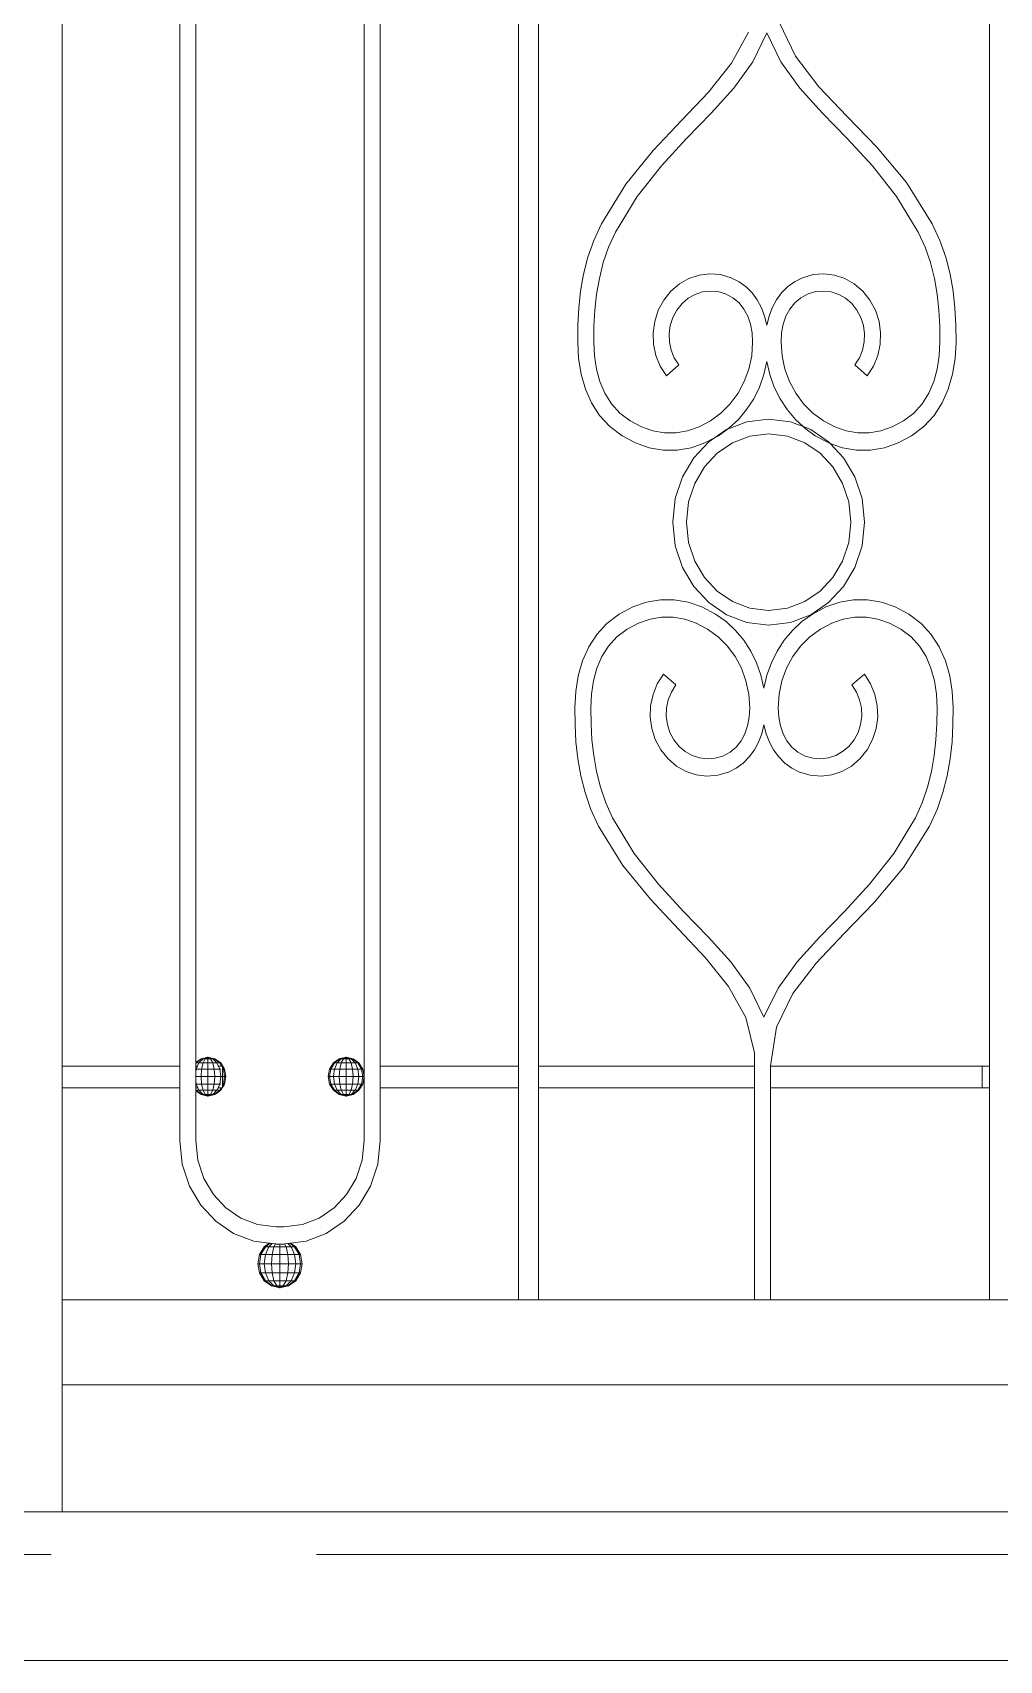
# Model space of a CAD drawing. Header units: millimetres. Extents: x 1832547 to 2001569, y -558009 to -417808.
# Drawn here: x 1947988 to 1948444, y -527394 to -526626 of the extents above; entities that cross this region are included whole.
import ezdxf

# ---------------------------------------------------------------- set-up
doc = ezdxf.new("R2010")
doc.units = ezdxf.units.MM
doc.header["$MEASUREMENT"] = 0
doc.linetypes.add('CENTER', pattern=[2, 1.25, -0.25, 0.25, -0.25])
for name, color, linetype, lineweight in [('CA.manh 08', 8, 'CONTINUOUS', 9), ('CA.thay 145', 145, 'CONTINUOUS', 18), ('CA.tim 67', 67, 'CENTER', 9), ('CA_manh 08', 8, 'CONTINUOUS', 9)]:
    doc.layers.add(name, color=color, linetype=linetype, lineweight=lineweight)

# ---------------------------------------------------------------- blocks, each defined once
blk = doc.blocks.new('EG535')
at = {"layer": 'CA_manh 08'}
for p, q in [((1947512.28, -527113.43), (1947512.28, -526601.15)), ((1947567.7, -526601.15), (1947567.7, -527113.43)), ((1947575.27, -527111.66), (1947575.27, -526601.77)), ((1947654.72, -526602.13), (1947654.72, -527118.32)), ((1947662.28, -527113.43), (1947662.28, -526601.15)), ((1947727.45, -526601.15), (1947727.45, -527113.43)), ((1947736.91, -527113.43), (1947736.91, -526601.15)), ((1947949.52, -526601.15), (1947949.52, -527113.43)), ((1947850.52, -526621.46), (1947858.11, -526637.25)), ((1947827.9, -526640.56), (1947835.96, -526625.94)), ((1947844.57, -526626.17), (1947837.95, -526639.88)), ((1947851.19, -526639.88), (1947844.57, -526626.17)), ((1947817.02, -526654.11), (1947827.9, -526640.56)), ((1947837.95, -526639.88), (1947828.96, -526652.28)), ((1947860.19, -526652.28), (1947851.19, -526639.88)), ((1947858.11, -526637.25), (1947869.16, -526651.6)), ((1947828.96, -526652.28), (1947818.3, -526664.09)), ((1947870.85, -526664.09), (1947860.19, -526652.28)), ((1947869.16, -526651.6), (1947882.41, -526665.58)), ((1947804.38, -526667.51), (1947817.02, -526654.11)), ((1947791.04, -526681.7), (1947804.38, -526667.51)), ((1947818.3, -526664.09), (1947806.68, -526676.04)), ((1947882.46, -526676.04), (1947870.85, -526664.09)), ((1947882.41, -526665.58), (1947896.57, -526680.28)), ((1947778.09, -526697.61), (1947791.04, -526681.7)), ((1947806.68, -526676.04), (1947794.82, -526688.88)), ((1947894.32, -526688.88), (1947882.46, -526676.04)), ((1947896.57, -526680.28), (1947910.38, -526696.78)), ((1947794.82, -526688.88), (1947783.42, -526703.33)), ((1947905.72, -526703.33), (1947894.32, -526688.88)), ((1947766.59, -526716.16), (1947778.09, -526697.61)), ((1947910.38, -526696.78), (1947922.56, -526716.16)), ((1947783.42, -526703.33), (1947773.2, -526720.12)), ((1947915.95, -526720.12), (1947905.72, -526703.33)), ((1947762.96, -526724.08), (1947766.59, -526716.16)), ((1947773.2, -526720.12), (1947769.96, -526727.24)), ((1947919.18, -526727.24), (1947915.95, -526720.12)), ((1947922.56, -526716.16), (1947926.18, -526724.08)), ((1947760.18, -526732.03), (1947762.96, -526724.08)), ((1947769.96, -526727.24), (1947767.46, -526734.53)), ((1947921.69, -526734.53), (1947919.18, -526727.24)), ((1947926.18, -526724.08), (1947928.96, -526732.03)), ((1947758.15, -526739.99), (1947760.18, -526732.03)), ((1947767.46, -526734.53), (1947765.59, -526741.95)), ((1947923.55, -526741.95), (1947921.69, -526734.53)), ((1947928.96, -526732.03), (1947931, -526739.99)), ((1947756.75, -526747.97), (1947758.15, -526739.99)), ((1947765.59, -526741.95), (1947764.29, -526749.45)), ((1947803.35, -526744.52), (1947807.82, -526742.01)), ((1947807.82, -526742.01), (1947812.63, -526740.42)), ((1947812.63, -526740.42), (1947817.64, -526739.8)), ((1947817.64, -526739.8), (1947822.74, -526740.19)), ((1947822.74, -526740.19), (1947827.78, -526741.64)), ((1947827.78, -526741.64), (1947831.5, -526743.51)), ((1947831.5, -526743.51), (1947834.79, -526745.92)), ((1947854.35, -526745.92), (1947857.64, -526743.51)), ((1947857.64, -526743.51), (1947861.37, -526741.64)), ((1947861.37, -526741.64), (1947866.41, -526740.19)), ((1947866.41, -526740.19), (1947871.5, -526739.8)), ((1947871.5, -526739.8), (1947876.51, -526740.42)), ((1947876.51, -526740.42), (1947881.32, -526742.01)), ((1947881.32, -526742.01), (1947885.79, -526744.52)), ((1947924.86, -526749.45), (1947923.55, -526741.95)), ((1947931, -526739.99), (1947932.39, -526747.97)), ((1947755.89, -526755.96), (1947756.75, -526747.97)), ((1947764.29, -526749.45), (1947763.46, -526756.98)), ((1947795.94, -526752.16), (1947799.35, -526747.92)), ((1947799.35, -526747.92), (1947803.35, -526744.52)), ((1947807.47, -526751.33), (1947804.58, -526753.8)), ((1947810.7, -526749.51), (1947807.47, -526751.33)), ((1947814.17, -526748.36), (1947810.7, -526749.51)), ((1947817.79, -526747.92), (1947814.17, -526748.36)), ((1947821.48, -526748.21), (1947817.79, -526747.92)), ((1947825.13, -526749.26), (1947821.48, -526748.21)), ((1947828.56, -526751.07), (1947825.13, -526749.26)), ((1947831.44, -526753.48), (1947828.56, -526751.07)), ((1947834.79, -526745.92), (1947837.63, -526748.82)), ((1947837.63, -526748.82), (1947840.04, -526752.13)), ((1947849.11, -526752.12), (1947851.51, -526748.82)), ((1947851.51, -526748.82), (1947854.35, -526745.92)), ((1947860.58, -526751.07), (1947857.7, -526753.48)), ((1947864.01, -526749.26), (1947860.58, -526751.07)), ((1947867.67, -526748.21), (1947864.01, -526749.26)), ((1947871.35, -526747.92), (1947867.67, -526748.21)), ((1947874.97, -526748.36), (1947871.35, -526747.92)), ((1947878.44, -526749.51), (1947874.97, -526748.36)), ((1947881.67, -526751.33), (1947878.44, -526749.51)), ((1947884.57, -526753.8), (1947881.67, -526751.33)), ((1947885.79, -526744.52), (1947889.79, -526747.92)), ((1947889.79, -526747.92), (1947893.2, -526752.16)), ((1947925.68, -526756.98), (1947924.86, -526749.45)), ((1947932.39, -526747.97), (1947933.25, -526755.96)), ((1947755.47, -526763.96), (1947755.89, -526755.96)), ((1947763.46, -526756.98), (1947763.04, -526764.49)), ((1947791.67, -526762.21), (1947793.34, -526757.02)), ((1947793.34, -526757.02), (1947795.94, -526752.16)), ((1947802.11, -526756.87), (1947800.22, -526760.39)), ((1947804.58, -526753.8), (1947802.11, -526756.87)), ((1947833.78, -526756.41), (1947831.44, -526753.48)), ((1947835.58, -526759.8), (1947833.78, -526756.41)), ((1947840.04, -526752.13), (1947841.99, -526755.79)), ((1947841.99, -526755.79), (1947843.5, -526759.76)), ((1947843.5, -526759.76), (1947844.57, -526763.96)), ((1947844.57, -526763.96), (1947845.64, -526759.76)), ((1947845.64, -526759.76), (1947847.15, -526755.79)), ((1947847.15, -526755.79), (1947849.11, -526752.12)), ((1947855.37, -526756.41), (1947853.56, -526759.8)), ((1947857.7, -526753.48), (1947855.37, -526756.41)), ((1947887.03, -526756.87), (1947884.57, -526753.8)), ((1947888.92, -526760.39), (1947887.03, -526756.87)), ((1947893.2, -526752.16), (1947895.8, -526757.02)), ((1947895.8, -526757.02), (1947897.47, -526762.21)), ((1947926.1, -526764.49), (1947925.68, -526756.98)), ((1947933.25, -526755.96), (1947933.67, -526763.96)), ((1947755.37, -526771.98), (1947755.47, -526763.96)), ((1947763.04, -526764.49), (1947762.94, -526771.92)), ((1947790.94, -526767.57), (1947791.67, -526762.21)), ((1947799.02, -526764.15), (1947798.5, -526768.03)), ((1947800.22, -526760.39), (1947799.02, -526764.15)), ((1947836.85, -526763.58), (1947835.58, -526759.8)), ((1947837.61, -526767.66), (1947836.85, -526763.58)), ((1947852.29, -526763.58), (1947851.53, -526767.66)), ((1947853.56, -526759.8), (1947852.29, -526763.58)), ((1947890.12, -526764.15), (1947888.92, -526760.39)), ((1947890.64, -526768.03), (1947890.12, -526764.15)), ((1947897.47, -526762.21), (1947898.2, -526767.57)), ((1947926.2, -526771.92), (1947926.1, -526764.49)), ((1947933.67, -526763.96), (1947933.77, -526771.98)), ((1947755.78, -526779.69), (1947755.37, -526771.98)), ((1947762.94, -526771.92), (1947763.26, -526778.43)), ((1947791.13, -526772.97), (1947790.94, -526767.57)), ((1947792.24, -526778.25), (1947791.13, -526772.97)), ((1947798.5, -526768.03), (1947798.64, -526771.94)), ((1947798.64, -526771.94), (1947799.46, -526775.77)), ((1947837.42, -526778.47), (1947837.87, -526771.99)), ((1947837.87, -526771.99), (1947837.61, -526767.66)), ((1947851.53, -526767.66), (1947851.27, -526771.99)), ((1947851.27, -526771.99), (1947851.72, -526778.47)), ((1947889.68, -526775.77), (1947890.5, -526771.94)), ((1947890.5, -526771.94), (1947890.64, -526768.03)), ((1947898.01, -526772.97), (1947896.9, -526778.25)), ((1947898.2, -526767.57), (1947898.01, -526772.97)), ((1947925.88, -526778.43), (1947926.2, -526771.92)), ((1947933.77, -526771.98), (1947933.36, -526779.69)), ((1947756.98, -526787.13), (1947755.78, -526779.69)), ((1947763.26, -526778.43), (1947764.2, -526784.69)), ((1947794.27, -526783.29), (1947792.24, -526778.25)), ((1947803.06, -526782.77), (1947797.21, -526787.92)), ((1947799.46, -526775.77), (1947800.93, -526779.41)), ((1947800.93, -526779.41), (1947803.06, -526782.77)), ((1947836.09, -526784.72), (1947837.42, -526778.47)), ((1947844.57, -526781.22), (1947843.16, -526787.34)), ((1947845.98, -526787.34), (1947844.57, -526781.22)), ((1947851.72, -526778.47), (1947853.06, -526784.72)), ((1947886.08, -526782.77), (1947888.21, -526779.41)), ((1947891.93, -526787.92), (1947886.08, -526782.77)), ((1947888.21, -526779.41), (1947889.68, -526775.77)), ((1947896.9, -526778.25), (1947894.87, -526783.29)), ((1947924.94, -526784.69), (1947925.88, -526778.43)), ((1947933.36, -526779.69), (1947932.16, -526787.13)), ((1947759.01, -526794.17), (1947756.98, -526787.13)), ((1947764.2, -526784.69), (1947765.82, -526790.62)), ((1947797.21, -526787.92), (1947794.27, -526783.29)), ((1947833.92, -526790.64), (1947836.09, -526784.72)), ((1947843.16, -526787.34), (1947841.08, -526793.2)), ((1947848.06, -526793.2), (1947845.98, -526787.34)), ((1947853.06, -526784.72), (1947855.22, -526790.64)), ((1947894.87, -526783.29), (1947891.93, -526787.92)), ((1947923.33, -526790.62), (1947924.94, -526784.69)), ((1947932.16, -526787.13), (1947930.13, -526794.17)), ((1947761.91, -526800.71), (1947759.01, -526794.17)), ((1947765.82, -526790.62), (1947768.16, -526796.13)), ((1947768.16, -526796.13), (1947771.28, -526801.11)), ((1947827.29, -526801.11), (1947830.97, -526796.13)), ((1947830.97, -526796.13), (1947833.92, -526790.64)), ((1947841.08, -526793.2), (1947838.36, -526798.72)), ((1947850.78, -526798.72), (1947848.06, -526793.2)), ((1947855.22, -526790.64), (1947858.17, -526796.13)), ((1947858.17, -526796.13), (1947861.85, -526801.11)), ((1947917.86, -526801.11), (1947920.98, -526796.13)), ((1947920.98, -526796.13), (1947923.33, -526790.62)), ((1947930.13, -526794.17), (1947927.23, -526800.71)), ((1947765.73, -526806.63), (1947761.91, -526800.71)), ((1947771.28, -526801.11), (1947775.24, -526805.49)), ((1947775.24, -526805.49), (1947780.08, -526809.16)), ((1947817.92, -526809.16), (1947822.93, -526805.49)), ((1947822.93, -526805.49), (1947827.29, -526801.11)), ((1947835.03, -526803.84), (1947831.13, -526808.51)), ((1947838.36, -526798.72), (1947835.03, -526803.84)), ((1947854.11, -526803.84), (1947850.78, -526798.72)), ((1947858.01, -526808.51), (1947854.11, -526803.84)), ((1947861.85, -526801.11), (1947866.22, -526805.49)), ((1947866.22, -526805.49), (1947871.22, -526809.16)), ((1947909.06, -526809.16), (1947913.91, -526805.49)), ((1947913.91, -526805.49), (1947917.86, -526801.11)), ((1947927.23, -526800.71), (1947923.41, -526806.63)), ((1947770.51, -526811.83), (1947765.73, -526806.63)), ((1947776.29, -526816.2), (1947770.51, -526811.83)), ((1947780.08, -526809.16), (1947785.42, -526811.98)), ((1947785.42, -526811.98), (1947790.83, -526813.86)), ((1947807.18, -526813.86), (1947812.58, -526811.98)), ((1947812.58, -526811.98), (1947817.92, -526809.16)), ((1947819.82, -526817.19), (1947825.55, -526813.28)), ((1947826.08, -526813.07), (1947821.71, -526816.2)), ((1947825.55, -526813.28), (1947826.08, -526813.07)), ((1947835.06, -526809.62), (1947826.08, -526813.07)), ((1947826.08, -526813.07), (1947826.68, -526812.65)), ((1947831.13, -526808.51), (1947826.68, -526812.65)), ((1947835.06, -526809.62), (1947845.42, -526808.34)), ((1947845.42, -526808.34), (1947855.78, -526809.62)), ((1947861.63, -526811.87), (1947855.78, -526809.62)), ((1947858.01, -526808.51), (1947861.63, -526811.87)), ((1947862.47, -526812.65), (1947861.63, -526811.87)), ((1947861.63, -526811.87), (1947865.3, -526813.28)), ((1947867.43, -526816.2), (1947862.47, -526812.65)), ((1947865.3, -526813.28), (1947873.69, -526819.01)), ((1947871.22, -526809.16), (1947876.56, -526811.98)), ((1947876.56, -526811.98), (1947881.96, -526813.86)), ((1947903.72, -526811.98), (1947898.31, -526813.86)), ((1947903.72, -526811.98), (1947909.06, -526809.16)), ((1947918.63, -526811.83), (1947912.85, -526816.2)), ((1947923.41, -526806.63), (1947918.63, -526811.83)), ((1947776.29, -526816.2), (1947782.66, -526819.55)), ((1947789.15, -526821.78), (1947782.66, -526819.55)), ((1947790.83, -526813.86), (1947796.28, -526814.8)), ((1947796.28, -526814.8), (1947801.74, -526814.8)), ((1947801.74, -526814.8), (1947807.18, -526813.86)), ((1947815.34, -526819.55), (1947808.85, -526821.78)), ((1947810.15, -526826.54), (1947817.15, -526819.01)), ((1947815.34, -526819.55), (1947819.82, -526817.19)), ((1947819.82, -526817.19), (1947817.15, -526819.01)), ((1947821.71, -526816.2), (1947819.82, -526817.19)), ((1947828.38, -526819.49), (1947821.18, -526824.41)), ((1947836.54, -526816.36), (1947828.38, -526819.49)), ((1947845.42, -526815.26), (1947836.54, -526816.36)), ((1947854.31, -526816.36), (1947845.42, -526815.26)), ((1947862.47, -526819.49), (1947854.31, -526816.36)), ((1947869.67, -526824.41), (1947862.47, -526819.49)), ((1947873.81, -526819.55), (1947867.43, -526816.2)), ((1947873.69, -526819.01), (1947874.37, -526819.74)), ((1947874.37, -526819.74), (1947873.81, -526819.55)), ((1947874.37, -526819.74), (1947880.29, -526821.78)), ((1947880.7, -526826.54), (1947874.37, -526819.74)), ((1947881.96, -526813.86), (1947887.41, -526814.8)), ((1947887.41, -526814.8), (1947892.86, -526814.8)), ((1947892.86, -526814.8), (1947898.31, -526813.86)), ((1947906.48, -526819.55), (1947899.99, -526821.78)), ((1947912.85, -526816.2), (1947906.48, -526819.55)), ((1947795.71, -526822.9), (1947789.15, -526821.78)), ((1947795.71, -526822.9), (1947802.29, -526822.9)), ((1947802.29, -526822.9), (1947808.85, -526821.78)), ((1947804.81, -526835.56), (1947810.15, -526826.54)), ((1947821.18, -526824.41), (1947815.17, -526830.86)), ((1947875.67, -526830.86), (1947869.67, -526824.41)), ((1947886.85, -526822.9), (1947880.29, -526821.78)), ((1947880.7, -526826.54), (1947886.04, -526835.56)), ((1947893.43, -526822.9), (1947886.85, -526822.9)), ((1947899.99, -526821.78), (1947893.43, -526822.9)), ((1947801.4, -526845.78), (1947804.81, -526835.56)), ((1947815.17, -526830.86), (1947810.59, -526838.6)), ((1947880.25, -526838.6), (1947875.67, -526830.86)), ((1947886.04, -526835.56), (1947889.44, -526845.78)), ((1947810.59, -526838.6), (1947807.68, -526847.36)), ((1947883.17, -526847.36), (1947880.25, -526838.6)), ((1947800.21, -526856.91), (1947801.4, -526845.78)), ((1947807.68, -526847.36), (1947806.65, -526856.91)), ((1947884.2, -526856.91), (1947883.17, -526847.36)), ((1947889.44, -526845.78), (1947890.64, -526856.91)), ((1947801.4, -526868.03), (1947800.21, -526856.91)), ((1947806.65, -526856.91), (1947807.68, -526866.45)), ((1947883.17, -526866.45), (1947884.2, -526856.91)), ((1947890.64, -526856.91), (1947889.44, -526868.03)), ((1947807.68, -526866.45), (1947810.59, -526875.21)), ((1947880.25, -526875.21), (1947883.17, -526866.45)), ((1947804.81, -526878.25), (1947801.4, -526868.03)), ((1947889.44, -526868.03), (1947886.04, -526878.25)), ((1947810.15, -526887.27), (1947804.81, -526878.25)), ((1947810.59, -526875.21), (1947815.17, -526882.95)), ((1947875.67, -526882.95), (1947880.25, -526875.21)), ((1947886.04, -526878.25), (1947880.7, -526887.27)), ((1947817.15, -526894.8), (1947810.15, -526887.27)), ((1947815.17, -526882.95), (1947821.18, -526889.4)), ((1947821.18, -526889.4), (1947828.38, -526894.32)), ((1947862.47, -526894.32), (1947869.67, -526889.4)), ((1947869.67, -526889.4), (1947875.67, -526882.95)), ((1947880.7, -526887.27), (1947873.69, -526894.8)), ((1947774.94, -526900.24), (1947781.31, -526896.89)), ((1947787.8, -526894.65), (1947781.31, -526896.89)), ((1947794.36, -526893.54), (1947787.8, -526894.65)), ((1947800.94, -526893.54), (1947794.36, -526893.54)), ((1947807.49, -526894.65), (1947800.94, -526893.54)), ((1947813.98, -526896.89), (1947807.49, -526894.65)), ((1947820.35, -526900.24), (1947813.98, -526896.89)), ((1947825.55, -526900.53), (1947817.15, -526894.8)), ((1947828.38, -526894.32), (1947836.54, -526897.45)), ((1947836.54, -526897.45), (1947845.42, -526898.55)), ((1947845.42, -526898.55), (1947854.31, -526897.45)), ((1947854.31, -526897.45), (1947862.47, -526894.32)), ((1947873.69, -526894.8), (1947865.3, -526900.53)), ((1947872.45, -526896.89), (1947866.08, -526900.24)), ((1947878.94, -526894.65), (1947872.45, -526896.89)), ((1947885.5, -526893.54), (1947878.94, -526894.65)), ((1947892.08, -526893.54), (1947885.5, -526893.54)), ((1947898.63, -526894.65), (1947892.08, -526893.54)), ((1947905.12, -526896.89), (1947898.63, -526894.65)), ((1947911.49, -526900.24), (1947905.12, -526896.89)), ((1947769.16, -526904.6), (1947764.38, -526909.8)), ((1947774.94, -526900.24), (1947769.16, -526904.6)), ((1947778.72, -526907.28), (1947784.07, -526904.45)), ((1947784.07, -526904.45), (1947789.48, -526902.57)), ((1947789.48, -526902.57), (1947794.92, -526901.63)), ((1947794.92, -526901.63), (1947800.38, -526901.64)), ((1947800.38, -526901.64), (1947805.82, -526902.58)), ((1947805.82, -526902.58), (1947811.23, -526904.46)), ((1947811.23, -526904.46), (1947816.57, -526907.28)), ((1947825.32, -526903.79), (1947820.35, -526900.24)), ((1947829.77, -526907.93), (1947825.32, -526903.79)), ((1947835.06, -526904.19), (1947825.55, -526900.53)), ((1947845.42, -526905.47), (1947835.06, -526904.19)), ((1947855.78, -526904.19), (1947845.42, -526905.47)), ((1947865.3, -526900.53), (1947855.78, -526904.19)), ((1947861.11, -526903.79), (1947856.66, -526907.93)), ((1947866.08, -526900.24), (1947861.11, -526903.79)), ((1947869.86, -526907.28), (1947875.2, -526904.46)), ((1947875.2, -526904.46), (1947880.61, -526902.58)), ((1947880.61, -526902.58), (1947886.05, -526901.64)), ((1947886.05, -526901.64), (1947891.51, -526901.63)), ((1947891.51, -526901.63), (1947896.96, -526902.57)), ((1947902.36, -526904.45), (1947896.96, -526902.57)), ((1947902.36, -526904.45), (1947907.71, -526907.28)), ((1947917.28, -526904.6), (1947911.49, -526900.24)), ((1947922.06, -526909.8), (1947917.28, -526904.6)), ((1947764.38, -526909.8), (1947760.56, -526915.73)), ((1947769.92, -526915.32), (1947773.88, -526910.95)), ((1947773.88, -526910.95), (1947778.72, -526907.28)), ((1947816.57, -526907.28), (1947821.57, -526910.95)), ((1947821.57, -526910.95), (1947825.94, -526915.32)), ((1947833.68, -526912.59), (1947829.77, -526907.93)), ((1947837.01, -526917.72), (1947833.68, -526912.59)), ((1947852.75, -526912.59), (1947849.43, -526917.72)), ((1947856.66, -526907.93), (1947852.75, -526912.59)), ((1947860.49, -526915.32), (1947864.86, -526910.95)), ((1947864.86, -526910.95), (1947869.86, -526907.28)), ((1947907.71, -526907.28), (1947912.55, -526910.95)), ((1947912.55, -526910.95), (1947916.51, -526915.32)), ((1947925.87, -526915.73), (1947922.06, -526909.8)), ((1947760.56, -526915.73), (1947757.66, -526922.27)), ((1947764.46, -526925.81), (1947766.8, -526920.31)), ((1947766.8, -526920.31), (1947769.92, -526915.32)), ((1947825.94, -526915.32), (1947829.62, -526920.3)), ((1947829.62, -526920.3), (1947832.57, -526925.8)), ((1947839.73, -526923.24), (1947837.01, -526917.72)), ((1947849.43, -526917.72), (1947846.71, -526923.24)), ((1947853.87, -526925.8), (1947856.81, -526920.3)), ((1947856.81, -526920.3), (1947860.49, -526915.32)), ((1947916.51, -526915.32), (1947919.63, -526920.31)), ((1947919.63, -526920.31), (1947921.97, -526925.81)), ((1947928.78, -526922.27), (1947925.87, -526915.73)), ((1947757.66, -526922.27), (1947755.63, -526929.31)), ((1947762.85, -526931.74), (1947764.46, -526925.81)), ((1947795.86, -526928.52), (1947792.92, -526933.15)), ((1947801.71, -526933.67), (1947795.86, -526928.52)), ((1947832.57, -526925.8), (1947834.73, -526931.72)), ((1947841.81, -526929.09), (1947839.73, -526923.24)), ((1947846.71, -526923.24), (1947844.63, -526929.09)), ((1947851.7, -526931.72), (1947853.87, -526925.8)), ((1947890.58, -526928.52), (1947884.72, -526933.67)), ((1947893.51, -526933.15), (1947890.58, -526928.52)), ((1947921.97, -526925.81), (1947923.59, -526931.74)), ((1947930.8, -526929.31), (1947928.78, -526922.27)), ((1947755.63, -526929.31), (1947754.43, -526936.74)), ((1947761.91, -526938.01), (1947762.85, -526931.74)), ((1947792.92, -526933.15), (1947790.89, -526938.18)), ((1947799.58, -526937.02), (1947801.71, -526933.67)), ((1947834.73, -526931.72), (1947836.06, -526937.96)), ((1947843.22, -526935.21), (1947841.81, -526929.09)), ((1947844.63, -526929.09), (1947843.22, -526935.21)), ((1947850.37, -526937.96), (1947851.7, -526931.72)), ((1947884.72, -526933.67), (1947886.85, -526937.02)), ((1947895.54, -526938.18), (1947893.51, -526933.15)), ((1947923.59, -526931.74), (1947924.53, -526938.01)), ((1947932, -526936.74), (1947930.8, -526929.31)), ((1947754.43, -526936.74), (1947754.02, -526944.46)), ((1947761.59, -526944.52), (1947761.91, -526938.01)), ((1947789.78, -526943.47), (1947789.59, -526948.87)), ((1947790.89, -526938.18), (1947789.78, -526943.47)), ((1947797.29, -526944.49), (1947798.1, -526940.67)), ((1947798.1, -526940.67), (1947799.58, -526937.02)), ((1947836.06, -526937.96), (1947836.51, -526944.45)), ((1947849.92, -526944.45), (1947850.37, -526937.96)), ((1947886.85, -526937.02), (1947888.33, -526940.67)), ((1947888.33, -526940.67), (1947889.14, -526944.49)), ((1947896.65, -526943.47), (1947895.54, -526938.18)), ((1947896.85, -526948.87), (1947896.65, -526943.47)), ((1947924.53, -526938.01), (1947924.85, -526944.52)), ((1947932.41, -526944.46), (1947932, -526936.74)), ((1947754.02, -526944.46), (1947754.12, -526952.47)), ((1947761.69, -526951.95), (1947761.59, -526944.52)), ((1947789.59, -526948.87), (1947790.32, -526954.23)), ((1947797.14, -526948.4), (1947797.29, -526944.49)), ((1947797.67, -526952.29), (1947797.14, -526948.4)), ((1947836.26, -526948.77), (1947835.5, -526952.86)), ((1947836.51, -526944.45), (1947836.26, -526948.77)), ((1947850.17, -526948.77), (1947849.92, -526944.45)), ((1947850.93, -526952.86), (1947850.17, -526948.77)), ((1947889.29, -526948.4), (1947888.76, -526952.29)), ((1947889.14, -526944.49), (1947889.29, -526948.4)), ((1947896.11, -526954.23), (1947896.85, -526948.87)), ((1947924.85, -526944.52), (1947924.74, -526951.95)), ((1947932.32, -526952.47), (1947932.41, -526944.46)), ((1947754.12, -526952.47), (1947754.54, -526960.48)), ((1947762.11, -526959.46), (1947761.69, -526951.95)), ((1947790.32, -526954.23), (1947791.98, -526959.41)), ((1947798.87, -526956.04), (1947797.67, -526952.29)), ((1947800.76, -526959.57), (1947798.87, -526956.04)), ((1947834.22, -526956.63), (1947832.42, -526960.03)), ((1947835.5, -526952.86), (1947834.22, -526956.63)), ((1947840.64, -526960.64), (1947842.15, -526956.68)), ((1947842.15, -526956.68), (1947843.22, -526952.48)), ((1947843.22, -526952.48), (1947844.28, -526956.68)), ((1947844.28, -526956.68), (1947845.79, -526960.64)), ((1947852.21, -526956.63), (1947850.93, -526952.86)), ((1947854.01, -526960.03), (1947852.21, -526956.63)), ((1947887.56, -526956.04), (1947885.68, -526959.57)), ((1947888.76, -526952.29), (1947887.56, -526956.04)), ((1947894.45, -526959.41), (1947896.11, -526954.23)), ((1947924.74, -526951.95), (1947924.32, -526959.46)), ((1947931.89, -526960.48), (1947932.32, -526952.47)), ((1947754.54, -526960.48), (1947755.4, -526968.47)), ((1947762.93, -526966.98), (1947762.11, -526959.46)), ((1947764.23, -526974.48), (1947762.93, -526966.98)), ((1947791.98, -526959.41), (1947794.58, -526964.27)), ((1947794.58, -526964.27), (1947797.99, -526968.51)), ((1947803.22, -526962.64), (1947800.76, -526959.57)), ((1947806.11, -526965.1), (1947803.22, -526962.64)), ((1947809.34, -526966.92), (1947806.11, -526965.1)), ((1947812.81, -526968.07), (1947809.34, -526966.92)), ((1947827.21, -526965.37), (1947823.78, -526967.18)), ((1947830.09, -526962.96), (1947827.21, -526965.37)), ((1947832.42, -526960.03), (1947830.09, -526962.96)), ((1947836.28, -526967.62), (1947838.68, -526964.31)), ((1947838.68, -526964.31), (1947840.64, -526960.64)), ((1947845.79, -526960.64), (1947847.75, -526964.31)), ((1947847.75, -526964.31), (1947850.15, -526967.62)), ((1947856.35, -526962.96), (1947854.01, -526960.03)), ((1947859.22, -526965.37), (1947856.35, -526962.96)), ((1947862.66, -526967.18), (1947859.22, -526965.37)), ((1947877.09, -526966.92), (1947873.62, -526968.07)), ((1947880.32, -526965.1), (1947877.09, -526966.92)), ((1947883.21, -526962.64), (1947880.32, -526965.1)), ((1947885.68, -526959.57), (1947883.21, -526962.64)), ((1947888.44, -526968.51), (1947891.85, -526964.27)), ((1947891.85, -526964.27), (1947894.45, -526959.41)), ((1947923.5, -526966.98), (1947922.2, -526974.48)), ((1947924.32, -526959.46), (1947923.5, -526966.98)), ((1947931.04, -526968.47), (1947931.89, -526960.48)), ((1947755.4, -526968.47), (1947756.79, -526976.45)), ((1947766.1, -526981.9), (1947764.23, -526974.48)), ((1947797.99, -526968.51), (1947802, -526971.91)), ((1947802, -526971.91), (1947806.47, -526974.43)), ((1947806.47, -526974.43), (1947811.28, -526976.02)), ((1947816.44, -526968.52), (1947812.81, -526968.07)), ((1947820.12, -526968.23), (1947816.44, -526968.52)), ((1947823.78, -526967.18), (1947820.12, -526968.23)), ((1947826.42, -526974.79), (1947830.15, -526972.92)), ((1947830.15, -526972.92), (1947833.44, -526970.51)), ((1947833.44, -526970.51), (1947836.28, -526967.62)), ((1947850.15, -526967.62), (1947853, -526970.51)), ((1947853, -526970.51), (1947856.28, -526972.92)), ((1947856.28, -526972.92), (1947860.01, -526974.79)), ((1947866.31, -526968.23), (1947862.66, -526967.18)), ((1947870, -526968.52), (1947866.31, -526968.23)), ((1947873.62, -526968.07), (1947870, -526968.52)), ((1947875.16, -526976.02), (1947879.96, -526974.43)), ((1947879.96, -526974.43), (1947884.43, -526971.91)), ((1947884.43, -526971.91), (1947888.44, -526968.51)), ((1947922.2, -526974.48), (1947920.33, -526981.9)), ((1947929.64, -526976.45), (1947931.04, -526968.47)), ((1947756.79, -526976.45), (1947758.83, -526984.41)), ((1947768.61, -526989.2), (1947766.1, -526981.9)), ((1947811.28, -526976.02), (1947816.29, -526976.64)), ((1947816.29, -526976.64), (1947821.38, -526976.24)), ((1947821.38, -526976.24), (1947826.42, -526974.79)), ((1947860.01, -526974.79), (1947865.05, -526976.24)), ((1947865.05, -526976.24), (1947870.14, -526976.64)), ((1947870.14, -526976.64), (1947875.16, -526976.02)), ((1947920.33, -526981.9), (1947917.82, -526989.2)), ((1947927.61, -526984.41), (1947929.64, -526976.45)), ((1947758.83, -526984.41), (1947761.6, -526992.35)), ((1947771.84, -526996.32), (1947768.61, -526989.2)), ((1947917.82, -526989.2), (1947914.59, -526996.32)), ((1947924.83, -526992.35), (1947927.61, -526984.41)), ((1947761.6, -526992.35), (1947765.23, -527000.28)), ((1947782.06, -527013.11), (1947771.84, -526996.32)), ((1947914.59, -526996.32), (1947904.37, -527013.11)), ((1947921.2, -527000.28), (1947924.83, -526992.35)), ((1947765.23, -527000.28), (1947776.73, -527018.83)), ((1947909.03, -527019.65), (1947921.2, -527000.28)), ((1947776.73, -527018.83), (1947789.69, -527034.73)), ((1947793.46, -527027.56), (1947782.06, -527013.11)), ((1947904.37, -527013.11), (1947892.97, -527027.56)), ((1947895.22, -527036.15), (1947909.03, -527019.65)), ((1947805.32, -527040.39), (1947793.46, -527027.56)), ((1947892.97, -527027.56), (1947881.11, -527040.39)), ((1947789.69, -527034.73), (1947803.02, -527048.92)), ((1947816.94, -527052.35), (1947805.32, -527040.39)), ((1947881.11, -527040.39), (1947869.49, -527052.35)), ((1947881.05, -527050.86), (1947895.22, -527036.15)), ((1947803.02, -527048.92), (1947815.66, -527062.33)), ((1947867.81, -527064.84), (1947881.05, -527050.86)), ((1947827.6, -527064.16), (1947816.94, -527052.35)), ((1947869.49, -527052.35), (1947858.83, -527064.16)), ((1947815.66, -527062.33), (1947826.55, -527075.88)), ((1947836.6, -527076.56), (1947827.6, -527064.16)), ((1947858.83, -527064.16), (1947849.84, -527076.56)), ((1947856.75, -527079.19), (1947867.81, -527064.84)), ((1947826.55, -527075.88), (1947834.6, -527090.5)), ((1947843.22, -527090.27), (1947836.6, -527076.56)), ((1947849.84, -527076.56), (1947843.22, -527090.27)), ((1947849.17, -527094.98), (1947856.75, -527079.19)), ((1947834.6, -527090.5), (1947838.76, -527107.12)), ((1947846.32, -527113.29), (1947849.17, -527094.98)), ((1947575.27, -527111.66), (1947577.76, -527109.87)), ((1947575.27, -527111.85), (1947575.27, -527111.66)), ((1947575.46, -527111.85), (1947575.27, -527111.85)), ((1947575.27, -527112.19), (1947575.46, -527111.85)), ((1947575.27, -527112.19), (1947575.27, -527111.85)), ((1947575.27, -527113.43), (1947575.27, -527112.19)), ((1947575.46, -527111.85), (1947578.01, -527109.87)), ((1947576.76, -527111.85), (1947575.46, -527111.85)), ((1947575.46, -527114.82), (1947576.76, -527111.85)), ((1947576.76, -527111.85), (1947578.72, -527109.87)), ((1947578.72, -527111.85), (1947576.76, -527111.85)), ((1947577.76, -527109.87), (1947581.02, -527109.17)), ((1947578.01, -527109.87), (1947577.76, -527109.87)), ((1947578.01, -527109.87), (1947581.02, -527109.17)), ((1947578.72, -527109.87), (1947578.01, -527109.87)), ((1947578.01, -527114.82), (1947578.72, -527111.85)), ((1947578.72, -527109.87), (1947581.02, -527109.17)), ((1947579.77, -527109.87), (1947578.72, -527109.87)), ((1947578.72, -527111.85), (1947579.77, -527109.87)), ((1947581.02, -527111.85), (1947578.72, -527111.85)), ((1947579.77, -527109.87), (1947581.02, -527109.17)), ((1947581.02, -527109.87), (1947579.77, -527109.87)), ((1947581.02, -527109.17), (1947581.02, -527109.87)), ((1947584.28, -527109.87), (1947581.02, -527109.17)), ((1947584.03, -527109.87), (1947581.02, -527109.17)), ((1947583.32, -527109.87), (1947581.02, -527109.17)), ((1947582.27, -527109.87), (1947581.02, -527109.17)), ((1947582.27, -527109.87), (1947581.02, -527109.87)), ((1947581.02, -527109.87), (1947581.02, -527111.85)), ((1947583.32, -527111.85), (1947581.02, -527111.85)), ((1947581.02, -527111.85), (1947581.02, -527114.82)), ((1947583.32, -527109.87), (1947582.27, -527109.87)), ((1947583.32, -527111.85), (1947582.27, -527109.87)), ((1947584.03, -527109.87), (1947583.32, -527109.87)), ((1947585.28, -527111.85), (1947583.32, -527109.87)), ((1947585.28, -527111.85), (1947583.32, -527111.85)), ((1947584.03, -527114.82), (1947583.32, -527111.85)), ((1947584.03, -527109.87), (1947584.28, -527109.87)), ((1947586.58, -527111.85), (1947584.03, -527109.87)), ((1947587.04, -527111.85), (1947584.28, -527109.87)), ((1947586.58, -527111.85), (1947585.28, -527111.85)), ((1947586.58, -527114.82), (1947585.28, -527111.85)), ((1947587.04, -527111.85), (1947586.58, -527111.85)), ((1947587.49, -527113.43), (1947586.58, -527111.85)), ((1947588.88, -527114.82), (1947587.04, -527111.85)), ((1947638.34, -527114.82), (1947640.19, -527111.85)), ((1947638.94, -527114.82), (1947640.64, -527111.85)), ((1947640.19, -527111.85), (1947642.95, -527109.87)), ((1947640.64, -527111.85), (1947640.19, -527111.85)), ((1947640.64, -527111.85), (1947643.2, -527109.87)), ((1947641.95, -527111.85), (1947640.64, -527111.85)), ((1947640.64, -527114.82), (1947641.95, -527111.85)), ((1947641.95, -527111.85), (1947643.9, -527109.87)), ((1947643.9, -527111.85), (1947641.95, -527111.85)), ((1947642.95, -527109.87), (1947646.2, -527109.17)), ((1947643.2, -527109.87), (1947642.95, -527109.87)), ((1947643.2, -527109.87), (1947646.2, -527109.17)), ((1947643.9, -527109.87), (1947643.2, -527109.87)), ((1947643.2, -527114.82), (1947643.9, -527111.85)), ((1947643.9, -527109.87), (1947646.2, -527109.17)), ((1947644.96, -527109.87), (1947643.9, -527109.87)), ((1947643.9, -527111.85), (1947644.96, -527109.87)), ((1947646.2, -527111.85), (1947643.9, -527111.85)), ((1947644.96, -527109.87), (1947646.2, -527109.17)), ((1947646.2, -527109.87), (1947644.96, -527109.87)), ((1947646.2, -527109.17), (1947646.2, -527109.87)), ((1947649.46, -527109.87), (1947646.2, -527109.17)), ((1947649.21, -527109.87), (1947646.2, -527109.17)), ((1947648.51, -527109.87), (1947646.2, -527109.17)), ((1947647.45, -527109.87), (1947646.2, -527109.17)), ((1947647.45, -527109.87), (1947646.2, -527109.87)), ((1947646.2, -527109.87), (1947646.2, -527111.85)), ((1947648.51, -527111.85), (1947646.2, -527111.85)), ((1947646.2, -527111.85), (1947646.2, -527114.82)), ((1947648.51, -527109.87), (1947647.45, -527109.87)), ((1947648.51, -527111.85), (1947647.45, -527109.87)), ((1947649.21, -527109.87), (1947648.51, -527109.87)), ((1947650.46, -527111.85), (1947648.51, -527109.87)), ((1947650.46, -527111.85), (1947648.51, -527111.85)), ((1947649.21, -527114.82), (1947648.51, -527111.85)), ((1947649.21, -527109.87), (1947649.46, -527109.87)), ((1947651.77, -527111.85), (1947649.21, -527109.87)), ((1947652.22, -527111.85), (1947649.46, -527109.87)), ((1947651.77, -527111.85), (1947650.46, -527111.85)), ((1947651.77, -527114.82), (1947650.46, -527111.85)), ((1947652.22, -527111.85), (1947651.77, -527111.85)), ((1947653.47, -527114.82), (1947651.77, -527111.85)), ((1947654.07, -527114.82), (1947652.22, -527111.85)), ((1947838.76, -527107.12), (1947838.76, -527113.43)), ((1947512.28, -527113.43), (1947567.7, -527113.43)), ((1947512.28, -527113.43), (1947512.28, -527123.59)), ((1947567.7, -527113.43), (1947567.7, -527123.59)), ((1947575.27, -527113.43), (1947575.95, -527113.43)), ((1947575.27, -527114.82), (1947575.27, -527113.43)), ((1947575.46, -527114.82), (1947575.27, -527114.82)), ((1947575.27, -527116.29), (1947575.46, -527114.82)), ((1947575.27, -527116.29), (1947575.27, -527114.82)), ((1947575.27, -527118.32), (1947575.27, -527116.29)), ((1947577.76, -527118.32), (1947575.27, -527118.32)), ((1947575.27, -527120.34), (1947575.27, -527118.32)), ((1947575.46, -527121.82), (1947575.27, -527120.34)), ((1947575.27, -527121.82), (1947575.27, -527120.34)), ((1947578.01, -527114.82), (1947575.46, -527114.82)), ((1947577.76, -527118.32), (1947578.01, -527114.82)), ((1947581.02, -527118.32), (1947577.76, -527118.32)), ((1947578.01, -527121.82), (1947577.76, -527118.32)), ((1947581.02, -527114.82), (1947578.01, -527114.82)), ((1947584.03, -527114.82), (1947581.02, -527114.82)), ((1947581.02, -527114.82), (1947581.02, -527118.32)), ((1947584.28, -527118.32), (1947581.02, -527118.32)), ((1947581.02, -527118.32), (1947581.02, -527121.82)), ((1947586.58, -527114.82), (1947584.03, -527114.82)), ((1947584.28, -527118.32), (1947584.03, -527114.82)), ((1947584.03, -527121.82), (1947584.28, -527118.32)), ((1947587.04, -527118.32), (1947584.28, -527118.32)), ((1947586.09, -527113.43), (1947587.49, -527113.43)), ((1947587.11, -527114.82), (1947586.58, -527114.82)), ((1947587.04, -527118.32), (1947586.58, -527114.82)), ((1947586.58, -527121.82), (1947587.04, -527118.32)), ((1947587.88, -527118.32), (1947587.04, -527118.32)), ((1947587.49, -527113.43), (1947587.88, -527113.43)), ((1947587.88, -527113.43), (1947587.88, -527114.11)), ((1947588.29, -527114.82), (1947587.88, -527114.11)), ((1947587.88, -527114.11), (1947587.88, -527114.82)), ((1947588.29, -527114.82), (1947587.88, -527114.82)), ((1947587.88, -527114.82), (1947587.88, -527118.32)), ((1947588.88, -527118.32), (1947587.88, -527118.32)), ((1947587.88, -527118.32), (1947587.88, -527121.82)), ((1947588.88, -527114.82), (1947588.29, -527114.82)), ((1947588.88, -527118.32), (1947588.29, -527114.82)), ((1947588.29, -527121.82), (1947588.88, -527118.32)), ((1947589.53, -527118.32), (1947588.88, -527114.82)), ((1947589.53, -527118.32), (1947588.88, -527118.32)), ((1947588.88, -527121.82), (1947589.53, -527118.32)), ((1947637.69, -527118.32), (1947638.34, -527114.82)), ((1947638.34, -527118.32), (1947637.69, -527118.32)), ((1947638.34, -527121.82), (1947637.69, -527118.32)), ((1947638.94, -527114.82), (1947638.34, -527114.82)), ((1947638.34, -527118.32), (1947638.94, -527114.82)), ((1947640.19, -527118.32), (1947638.34, -527118.32)), ((1947638.94, -527121.82), (1947638.34, -527118.32)), ((1947640.64, -527114.82), (1947638.94, -527114.82)), ((1947640.19, -527118.32), (1947640.64, -527114.82)), ((1947642.95, -527118.32), (1947640.19, -527118.32)), ((1947640.64, -527121.82), (1947640.19, -527118.32)), ((1947643.2, -527114.82), (1947640.64, -527114.82)), ((1947642.95, -527118.32), (1947643.2, -527114.82)), ((1947646.2, -527118.32), (1947642.95, -527118.32)), ((1947643.2, -527121.82), (1947642.95, -527118.32)), ((1947646.2, -527114.82), (1947643.2, -527114.82)), ((1947649.21, -527114.82), (1947646.2, -527114.82)), ((1947646.2, -527114.82), (1947646.2, -527118.32)), ((1947649.46, -527118.32), (1947646.2, -527118.32)), ((1947646.2, -527118.32), (1947646.2, -527121.82)), ((1947651.77, -527114.82), (1947649.21, -527114.82)), ((1947649.46, -527118.32), (1947649.21, -527114.82)), ((1947649.21, -527121.82), (1947649.46, -527118.32)), ((1947652.22, -527118.32), (1947649.46, -527118.32)), ((1947653.47, -527114.82), (1947651.77, -527114.82)), ((1947652.22, -527118.32), (1947651.77, -527114.82)), ((1947651.77, -527121.82), (1947652.22, -527118.32)), ((1947654.07, -527118.32), (1947652.22, -527118.32)), ((1947654.07, -527114.82), (1947653.47, -527114.82)), ((1947654.07, -527118.32), (1947653.47, -527114.82)), ((1947653.47, -527121.82), (1947654.07, -527118.32)), ((1947654.72, -527118.32), (1947654.07, -527114.82)), ((1947654.72, -527118.32), (1947654.07, -527118.32)), ((1947654.07, -527121.82), (1947654.72, -527118.32)), ((1947654.72, -527118.32), (1947654.72, -527148.46)), ((1947727.45, -527113.43), (1947662.28, -527113.43)), ((1947662.28, -527123.59), (1947662.28, -527113.43)), ((1947727.45, -527113.43), (1947727.45, -527123.59)), ((1947838.76, -527113.43), (1947736.91, -527113.43)), ((1947736.91, -527123.59), (1947736.91, -527113.43)), ((1947838.76, -527113.43), (1947838.76, -527123.59)), ((1947846.32, -527113.43), (1947846.32, -527113.29)), ((1947946.1, -527113.43), (1947846.32, -527113.43)), ((1947846.32, -527123.59), (1947846.32, -527113.43)), ((1947949.52, -527113.43), (1947946.1, -527113.43)), ((1947946.1, -527113.43), (1947946.1, -527123.59)), ((1947949.52, -527123.59), (1947949.52, -527113.43)), ((1947512.28, -527223.59), (1947512.28, -527123.59)), ((1947567.7, -527123.59), (1947512.28, -527123.59)), ((1947567.7, -527123.59), (1947567.7, -527148.49)), ((1947575.46, -527121.82), (1947575.27, -527121.82)), ((1947575.27, -527123.59), (1947575.27, -527121.82)), ((1947576.22, -527123.59), (1947575.27, -527123.59)), ((1947575.27, -527124.45), (1947575.27, -527123.59)), ((1947575.46, -527124.78), (1947575.27, -527124.45)), ((1947575.27, -527124.78), (1947575.27, -527124.45)), ((1947575.46, -527124.78), (1947575.27, -527124.78)), ((1947575.27, -527124.97), (1947575.27, -527124.78)), ((1947577.76, -527126.77), (1947575.27, -527124.97)), ((1947575.27, -527148.46), (1947575.27, -527124.97)), ((1947578.01, -527121.82), (1947575.46, -527121.82)), ((1947576.22, -527123.59), (1947575.46, -527121.82)), ((1947576.76, -527124.78), (1947575.46, -527124.78)), ((1947578.01, -527126.77), (1947575.46, -527124.78)), ((1947576.76, -527124.78), (1947576.22, -527123.59)), ((1947578.72, -527124.78), (1947576.76, -527124.78)), ((1947578.72, -527126.77), (1947576.76, -527124.78)), ((1947578.01, -527126.77), (1947577.76, -527126.77)), ((1947581.02, -527127.46), (1947577.76, -527126.77)), ((1947581.02, -527121.82), (1947578.01, -527121.82)), ((1947578.72, -527124.78), (1947578.01, -527121.82)), ((1947578.72, -527126.77), (1947578.01, -527126.77)), ((1947581.02, -527127.46), (1947578.01, -527126.77)), ((1947581.02, -527124.78), (1947578.72, -527124.78)), ((1947579.77, -527126.77), (1947578.72, -527124.78)), ((1947579.77, -527126.77), (1947578.72, -527126.77)), ((1947581.02, -527127.46), (1947578.72, -527126.77)), ((1947581.02, -527126.77), (1947579.77, -527126.77)), ((1947581.02, -527127.46), (1947579.77, -527126.77)), ((1947584.03, -527121.82), (1947581.02, -527121.82)), ((1947581.02, -527121.82), (1947581.02, -527124.78)), ((1947583.32, -527124.78), (1947581.02, -527124.78)), ((1947581.02, -527124.78), (1947581.02, -527126.77)), ((1947581.02, -527127.46), (1947583.32, -527126.77)), ((1947582.27, -527126.77), (1947581.02, -527126.77)), ((1947581.02, -527126.77), (1947581.02, -527127.46)), ((1947581.02, -527127.46), (1947584.28, -527126.77)), ((1947581.02, -527127.46), (1947584.03, -527126.77)), ((1947581.02, -527127.46), (1947582.27, -527126.77)), ((1947582.27, -527126.77), (1947583.32, -527124.78)), ((1947583.32, -527126.77), (1947582.27, -527126.77)), ((1947583.32, -527124.78), (1947584.03, -527121.82)), ((1947585.28, -527124.78), (1947583.32, -527124.78)), ((1947583.32, -527126.77), (1947585.28, -527124.78)), ((1947584.03, -527126.77), (1947583.32, -527126.77)), ((1947586.58, -527121.82), (1947584.03, -527121.82)), ((1947584.03, -527126.77), (1947586.58, -527124.78)), ((1947584.28, -527126.77), (1947584.03, -527126.77)), ((1947584.28, -527126.77), (1947587.04, -527124.78)), ((1947585.28, -527124.78), (1947585.81, -527123.59)), ((1947586.58, -527124.78), (1947585.28, -527124.78)), ((1947585.81, -527123.59), (1947586.58, -527121.82)), ((1947587.27, -527123.59), (1947585.81, -527123.59)), ((1947587.11, -527121.82), (1947586.58, -527121.82)), ((1947586.58, -527124.78), (1947587.27, -527123.59)), ((1947586.58, -527124.78), (1947587.04, -527124.78)), ((1947587.04, -527124.78), (1947587.78, -527123.59)), ((1947587.78, -527123.59), (1947587.27, -527123.59)), ((1947587.78, -527123.59), (1947587.88, -527123.59)), ((1947588.29, -527121.82), (1947587.88, -527121.82)), ((1947587.88, -527123.43), (1947588.88, -527121.82)), ((1947587.88, -527122.52), (1947588.29, -527121.82)), ((1947587.88, -527121.82), (1947587.88, -527122.52)), ((1947587.88, -527122.52), (1947587.88, -527123.43)), ((1947587.88, -527123.59), (1947587.88, -527123.43)), ((1947588.88, -527121.82), (1947588.29, -527121.82)), ((1947638.94, -527121.82), (1947638.34, -527121.82)), ((1947640.19, -527124.78), (1947638.34, -527121.82)), ((1947640.64, -527121.82), (1947638.94, -527121.82)), ((1947640.64, -527124.78), (1947638.94, -527121.82)), ((1947640.64, -527124.78), (1947640.19, -527124.78)), ((1947642.95, -527126.77), (1947640.19, -527124.78)), ((1947643.2, -527121.82), (1947640.64, -527121.82)), ((1947641.95, -527124.78), (1947640.64, -527121.82)), ((1947641.95, -527124.78), (1947640.64, -527124.78)), ((1947643.2, -527126.77), (1947640.64, -527124.78)), ((1947643.9, -527124.78), (1947641.95, -527124.78)), ((1947643.9, -527126.77), (1947641.95, -527124.78)), ((1947643.2, -527126.77), (1947642.95, -527126.77)), ((1947646.2, -527127.46), (1947642.95, -527126.77)), ((1947646.2, -527121.82), (1947643.2, -527121.82)), ((1947643.9, -527124.78), (1947643.2, -527121.82)), ((1947643.9, -527126.77), (1947643.2, -527126.77)), ((1947646.2, -527127.46), (1947643.2, -527126.77)), ((1947646.2, -527124.78), (1947643.9, -527124.78)), ((1947644.96, -527126.77), (1947643.9, -527124.78)), ((1947644.96, -527126.77), (1947643.9, -527126.77)), ((1947646.2, -527127.46), (1947643.9, -527126.77)), ((1947646.2, -527126.77), (1947644.96, -527126.77)), ((1947646.2, -527127.46), (1947644.96, -527126.77)), ((1947649.21, -527121.82), (1947646.2, -527121.82)), ((1947646.2, -527121.82), (1947646.2, -527124.78)), ((1947648.51, -527124.78), (1947646.2, -527124.78)), ((1947646.2, -527124.78), (1947646.2, -527126.77)), ((1947646.2, -527127.46), (1947648.51, -527126.77)), ((1947647.45, -527126.77), (1947646.2, -527126.77)), ((1947646.2, -527126.77), (1947646.2, -527127.46)), ((1947646.2, -527127.46), (1947649.46, -527126.77)), ((1947646.2, -527127.46), (1947649.21, -527126.77)), ((1947646.2, -527127.46), (1947647.45, -527126.77)), ((1947647.45, -527126.77), (1947648.51, -527124.78)), ((1947648.51, -527126.77), (1947647.45, -527126.77)), ((1947648.51, -527124.78), (1947649.21, -527121.82)), ((1947650.46, -527124.78), (1947648.51, -527124.78)), ((1947648.51, -527126.77), (1947650.46, -527124.78)), ((1947649.21, -527126.77), (1947648.51, -527126.77)), ((1947651.77, -527121.82), (1947649.21, -527121.82)), ((1947649.21, -527126.77), (1947651.77, -527124.78)), ((1947649.46, -527126.77), (1947649.21, -527126.77)), ((1947649.46, -527126.77), (1947652.22, -527124.78)), ((1947650.46, -527124.78), (1947651.77, -527121.82)), ((1947651.77, -527124.78), (1947650.46, -527124.78)), ((1947653.47, -527121.82), (1947651.77, -527121.82)), ((1947651.77, -527124.78), (1947653.47, -527121.82)), ((1947651.77, -527124.78), (1947652.22, -527124.78)), ((1947652.22, -527124.78), (1947654.07, -527121.82)), ((1947654.07, -527121.82), (1947653.47, -527121.82)), ((1947662.28, -527123.59), (1947727.45, -527123.59)), ((1947662.28, -527148.49), (1947662.28, -527123.59)), ((1947727.45, -527123.59), (1947727.45, -527223.59)), ((1947736.91, -527123.59), (1947838.76, -527123.59)), ((1947736.91, -527223.59), (1947736.91, -527123.59)), ((1947838.76, -527223.59), (1947838.76, -527123.59)), ((1947846.32, -527123.59), (1947946.1, -527123.59)), ((1947846.32, -527223.59), (1947846.32, -527123.59)), ((1947946.1, -527123.59), (1947949.52, -527123.59)), ((1947949.52, -527123.59), (1947949.52, -527223.59)), ((1947567.7, -527148.49), (1947568.9, -527159.67)), ((1947576.27, -527157.78), (1947575.27, -527148.46)), ((1947654.72, -527148.46), (1947653.72, -527157.78)), ((1947661.08, -527159.67), (1947662.28, -527148.49)), ((1947579.12, -527166.34), (1947576.27, -527157.78)), ((1947653.72, -527157.78), (1947650.87, -527166.33)), ((1947568.9, -527159.67), (1947572.32, -527169.93)), ((1947583.59, -527173.89), (1947579.12, -527166.34)), ((1947650.87, -527166.33), (1947646.39, -527173.89)), ((1947657.67, -527169.93), (1947661.08, -527159.67)), ((1947572.32, -527169.93), (1947577.68, -527178.98)), ((1947589.46, -527180.19), (1947583.59, -527173.89)), ((1947646.39, -527173.89), (1947640.53, -527180.19)), ((1947652.3, -527178.98), (1947657.67, -527169.93)), ((1947577.68, -527178.98), (1947584.71, -527186.54)), ((1947596.49, -527184.99), (1947589.46, -527180.19)), ((1947640.53, -527180.19), (1947633.5, -527184.99)), ((1947645.27, -527186.54), (1947652.3, -527178.98)), ((1947584.71, -527186.54), (1947593.14, -527192.3)), ((1947604.46, -527188.06), (1947596.49, -527184.99)), ((1947613.13, -527189.13), (1947604.46, -527188.06)), ((1947616.85, -527189.13), (1947613.13, -527189.13)), ((1947625.53, -527188.06), (1947616.85, -527189.13)), ((1947633.5, -527184.99), (1947625.53, -527188.06)), ((1947636.84, -527192.3), (1947645.27, -527186.54)), ((1947593.14, -527192.3), (1947602.7, -527195.97)), ((1947602.7, -527195.97), (1947609.95, -527196.87)), ((1947607.55, -527198.6), (1947609.95, -527196.87)), ((1947608.12, -527198.6), (1947610.29, -527196.91)), ((1947609.73, -527198.6), (1947611.27, -527197.03)), ((1947609.95, -527196.87), (1947610.29, -527196.91)), ((1947610.29, -527196.91), (1947611.27, -527197.03)), ((1947611.27, -527197.03), (1947612.87, -527197.23)), ((1947612.14, -527198.6), (1947612.87, -527197.23)), ((1947612.87, -527197.23), (1947613.1, -527197.26)), ((1947613.1, -527197.26), (1947614.99, -527197.26)), ((1947614.99, -527197.26), (1947614.99, -527198.6)), ((1947614.99, -527197.26), (1947616.88, -527197.26)), ((1947616.88, -527197.26), (1947617.11, -527197.23)), ((1947617.11, -527197.23), (1947618.71, -527197.03)), ((1947617.83, -527198.6), (1947617.11, -527197.23)), ((1947618.71, -527197.03), (1947619.69, -527196.91)), ((1947620.24, -527198.6), (1947618.71, -527197.03)), ((1947619.69, -527196.91), (1947620.02, -527196.87)), ((1947621.86, -527198.6), (1947619.69, -527196.91)), ((1947620.02, -527196.87), (1947627.29, -527195.97)), ((1947622.42, -527198.6), (1947620.02, -527196.87)), ((1947627.29, -527195.97), (1947636.84, -527192.3)), ((1947604.47, -527206.58), (1947605.27, -527202.26)), ((1947605.27, -527202.26), (1947607.55, -527198.6)), ((1947606.01, -527202.26), (1947605.27, -527202.26)), ((1947605.27, -527206.58), (1947606.01, -527202.26)), ((1947606.01, -527202.26), (1947608.12, -527198.6)), ((1947608.12, -527202.26), (1947606.01, -527202.26)), ((1947608.12, -527198.6), (1947607.55, -527198.6)), ((1947607.55, -527206.58), (1947608.12, -527202.26)), ((1947609.73, -527198.6), (1947608.12, -527198.6)), ((1947608.12, -527202.26), (1947609.73, -527198.6)), ((1947611.27, -527202.26), (1947608.12, -527202.26)), ((1947612.14, -527198.6), (1947609.73, -527198.6)), ((1947610.96, -527206.58), (1947611.27, -527202.26)), ((1947611.27, -527202.26), (1947612.14, -527198.6)), ((1947614.99, -527202.26), (1947611.27, -527202.26)), ((1947614.99, -527198.6), (1947612.14, -527198.6)), ((1947617.83, -527198.6), (1947614.99, -527198.6)), ((1947614.99, -527198.6), (1947614.99, -527202.26)), ((1947618.7, -527202.26), (1947614.99, -527202.26)), ((1947614.99, -527202.26), (1947614.99, -527206.58)), ((1947620.24, -527198.6), (1947617.83, -527198.6)), ((1947618.7, -527202.26), (1947617.83, -527198.6)), ((1947621.86, -527202.26), (1947618.7, -527202.26)), ((1947619.01, -527206.58), (1947618.7, -527202.26)), ((1947621.86, -527198.6), (1947620.24, -527198.6)), ((1947621.86, -527202.26), (1947620.24, -527198.6)), ((1947622.42, -527198.6), (1947621.86, -527198.6)), ((1947623.96, -527202.26), (1947621.86, -527198.6)), ((1947623.96, -527202.26), (1947621.86, -527202.26)), ((1947622.42, -527206.58), (1947621.86, -527202.26)), ((1947624.7, -527202.26), (1947622.42, -527198.6)), ((1947624.7, -527202.26), (1947623.96, -527202.26)), ((1947624.7, -527206.58), (1947623.96, -527202.26)), ((1947625.5, -527206.58), (1947624.7, -527202.26)), ((1947605.27, -527206.58), (1947604.47, -527206.58)), ((1947605.27, -527210.91), (1947604.47, -527206.58)), ((1947607.55, -527206.58), (1947605.27, -527206.58)), ((1947606.01, -527210.91), (1947605.27, -527206.58)), ((1947606.01, -527210.91), (1947605.27, -527210.91)), ((1947607.55, -527214.57), (1947605.27, -527210.91)), ((1947608.12, -527210.91), (1947606.01, -527210.91)), ((1947608.12, -527214.57), (1947606.01, -527210.91)), ((1947610.96, -527206.58), (1947607.55, -527206.58)), ((1947608.12, -527210.91), (1947607.55, -527206.58)), ((1947611.27, -527210.91), (1947608.12, -527210.91)), ((1947609.73, -527214.57), (1947608.12, -527210.91)), ((1947614.99, -527206.58), (1947610.96, -527206.58)), ((1947611.27, -527210.91), (1947610.96, -527206.58)), ((1947614.99, -527210.91), (1947611.27, -527210.91)), ((1947612.14, -527214.57), (1947611.27, -527210.91)), ((1947619.01, -527206.58), (1947614.99, -527206.58)), ((1947614.99, -527206.58), (1947614.99, -527210.91)), ((1947618.7, -527210.91), (1947614.99, -527210.91)), ((1947614.99, -527210.91), (1947614.99, -527214.57)), ((1947617.83, -527214.57), (1947618.7, -527210.91)), ((1947618.7, -527210.91), (1947619.01, -527206.58)), ((1947621.86, -527210.91), (1947618.7, -527210.91)), ((1947622.42, -527206.58), (1947619.01, -527206.58)), ((1947620.24, -527214.57), (1947621.86, -527210.91)), ((1947621.86, -527210.91), (1947622.42, -527206.58)), ((1947623.96, -527210.91), (1947621.86, -527210.91)), ((1947621.86, -527214.57), (1947623.96, -527210.91)), ((1947624.7, -527206.58), (1947622.42, -527206.58)), ((1947622.42, -527214.57), (1947624.7, -527210.91)), ((1947623.96, -527210.91), (1947624.7, -527206.58)), ((1947624.7, -527210.91), (1947623.96, -527210.91)), ((1947625.5, -527206.58), (1947624.7, -527206.58)), ((1947624.7, -527210.91), (1947625.5, -527206.58)), ((1947608.12, -527214.57), (1947607.55, -527214.57)), ((1947610.96, -527217.02), (1947607.55, -527214.57)), ((1947609.73, -527214.57), (1947608.12, -527214.57)), ((1947611.27, -527217.02), (1947608.12, -527214.57)), ((1947612.14, -527214.57), (1947609.73, -527214.57)), ((1947612.14, -527217.02), (1947609.73, -527214.57)), ((1947611.27, -527217.02), (1947610.96, -527217.02)), ((1947614.99, -527217.88), (1947610.96, -527217.02)), ((1947612.14, -527217.02), (1947611.27, -527217.02)), ((1947614.99, -527217.88), (1947611.27, -527217.02)), ((1947614.99, -527214.57), (1947612.14, -527214.57)), ((1947613.45, -527217.02), (1947612.14, -527214.57)), ((1947613.45, -527217.02), (1947612.14, -527217.02)), ((1947614.99, -527217.88), (1947612.14, -527217.02)), ((1947614.99, -527217.02), (1947613.45, -527217.02)), ((1947614.99, -527217.88), (1947613.45, -527217.02)), ((1947617.83, -527214.57), (1947614.99, -527214.57)), ((1947614.99, -527214.57), (1947614.99, -527217.02)), ((1947616.53, -527217.02), (1947614.99, -527217.02)), ((1947614.99, -527217.02), (1947614.99, -527217.88)), ((1947614.99, -527217.88), (1947619.01, -527217.02)), ((1947614.99, -527217.88), (1947618.7, -527217.02)), ((1947614.99, -527217.88), (1947617.83, -527217.02)), ((1947614.99, -527217.88), (1947616.53, -527217.02)), ((1947616.53, -527217.02), (1947617.83, -527214.57)), ((1947617.83, -527217.02), (1947616.53, -527217.02)), ((1947620.24, -527214.57), (1947617.83, -527214.57)), ((1947617.83, -527217.02), (1947620.24, -527214.57)), ((1947618.7, -527217.02), (1947617.83, -527217.02)), ((1947618.7, -527217.02), (1947621.86, -527214.57)), ((1947619.01, -527217.02), (1947618.7, -527217.02)), ((1947619.01, -527217.02), (1947622.42, -527214.57)), ((1947621.86, -527214.57), (1947620.24, -527214.57)), ((1947621.86, -527214.57), (1947622.42, -527214.57)), ((1947512.28, -527223.59), (1947512.28, -527263.59)), ((1947727.45, -527223.59), (1947512.28, -527223.59)), ((1947736.91, -527223.59), (1947727.45, -527223.59)), ((1947732, -527223.59), (1948214.46, -527223.59)), ((1947838.76, -527223.59), (1947736.91, -527223.59)), ((1947846.32, -527223.59), (1947838.76, -527223.59)), ((1947949.52, -527223.59), (1947846.32, -527223.59)), ((1947958.98, -527223.59), (1947949.52, -527223.59)), ((1947512.28, -527263.59), (1948186.53, -527263.59)), ((1947512.28, -527323.59), (1947512.28, -527263.59)), ((1947512.28, -527323.59), (1947484.35, -527323.59)), ((1948186.53, -527323.59), (1947512.28, -527323.59)), ((1946714.98, -527393.59), (1948313.08, -527393.59))]:
    blk.add_line(p, q, dxfattribs=at)

msp = doc.modelspace()

# ---------------------------------------------------------------- linework, layer by layer
at = {"layer": 'CA.thay 145'}
msp.add_lwpolyline([(1947204.65, -527393.59), (1948854.75, -527393.59)], dxfattribs=at)
at = {"layer": 'CA.tim 67', "ltscale": 500}
msp.add_lwpolyline([(1963746.8, -527343.59), (1938240.83, -527343.59)], dxfattribs=at)

# ---------------------------------------------------------------- block references
at = {"layer": 'CA.manh 08'}
msp.add_blockref('EG535', (489.67, 0), dxfattribs=at)

doc.saveas('drawing.dxf')
